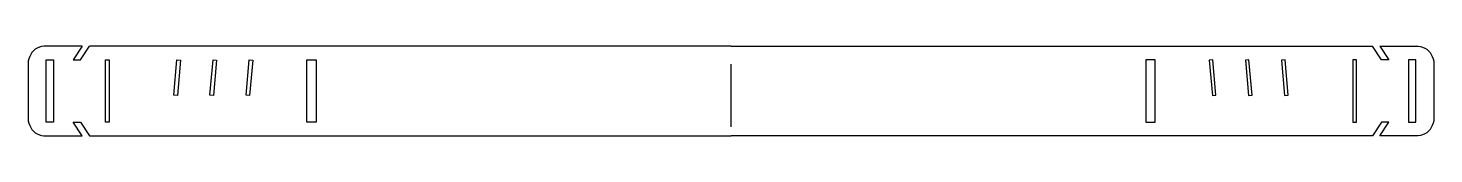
# Model space of a CAD drawing. Header units: millimetres. Extents: x -195 to 195, y 0 to 25.
import ezdxf

# ---------------------------------------------------------------- set-up
doc = ezdxf.new("R2010")
doc.units = ezdxf.units.MM
doc.layers.get('0').update_dxf_attribs({"linetype": 'CONTINUOUS'})

msp = doc.modelspace()

# ---------------------------------------------------------------- linework, layer by layer
for p, q in [((-180, 25), (-189.28, 25)), ((-180, 25), (-182.5, 21.18)), ((-180.5, 21.18), (-178, 25)), ((0, 25), (-178, 25)), ((0, 25), (178, 25)), ((180.5, 21.18), (178, 25)), ((180, 25), (182.5, 21.18)), ((180, 25), (189.28, 25)), ((-195, 20.83), (-195, 4.17)), ((-190, 3.82), (-190, 21.18)), ((-190, 21.18), (-188, 21.18)), ((-188, 21.18), (-188, 3.82)), ((-182.5, 21.18), (-180.5, 21.18)), ((-173.5, 21.18), (-172.5, 21.18)), ((-173.5, 3.82), (-173.5, 21.18)), ((-172.5, 21.18), (-172.5, 3.82)), ((-154.56, 11.33), (-153.7, 21.18)), ((-153.7, 21.18), (-152.7, 21.09)), ((-152.7, 21.09), (-153.56, 11.24)), ((-144.55, 11.33), (-143.69, 21.18)), ((-143.69, 21.18), (-142.7, 21.09)), ((-142.7, 21.09), (-143.56, 11.24)), ((-134.55, 11.33), (-133.69, 21.18)), ((-133.69, 21.18), (-132.69, 21.09)), ((-132.69, 21.09), (-133.55, 11.24)), ((-117.69, 3.82), (-117.69, 21.18)), ((-117.69, 21.18), (-115.06, 21.18)), ((-115.06, 21.18), (-115.06, 3.82)), ((0, 2.5), (0, 20)), ((115.06, 21.18), (115.06, 3.82)), ((117.69, 21.18), (115.06, 21.18)), ((117.69, 3.82), (117.69, 21.18)), ((133.69, 21.18), (132.69, 21.09)), ((132.69, 21.09), (133.55, 11.24)), ((134.55, 11.33), (133.69, 21.18)), ((143.69, 21.18), (142.7, 21.09)), ((142.7, 21.09), (143.56, 11.24)), ((144.55, 11.33), (143.69, 21.18)), ((153.7, 21.18), (152.7, 21.09)), ((152.7, 21.09), (153.56, 11.24)), ((154.56, 11.33), (153.7, 21.18)), ((173.5, 21.18), (172.5, 21.18)), ((172.5, 21.18), (172.5, 3.82)), ((173.5, 3.82), (173.5, 21.18)), ((182.5, 21.18), (180.5, 21.18)), ((190, 21.18), (188, 21.18)), ((188, 21.18), (188, 3.82)), ((190, 3.82), (190, 21.18)), ((195, 20.83), (195, 4.17)), ((-153.56, 11.24), (-154.56, 11.33)), ((-143.56, 11.24), (-144.55, 11.33)), ((-133.55, 11.24), (-134.55, 11.33)), ((133.55, 11.24), (134.55, 11.33)), ((143.56, 11.24), (144.55, 11.33)), ((153.56, 11.24), (154.56, 11.33)), ((-188, 3.82), (-190, 3.82)), ((-189.28, 0), (-180, 0)), ((-180, 0), (-182.5, 3.82)), ((-182.5, 3.82), (-180.5, 3.82)), ((-180.5, 3.82), (-178, 0)), ((-178, 0), (0, 0)), ((-172.5, 3.82), (-173.5, 3.82)), ((-115.06, 3.82), (-117.69, 3.82)), ((178, 0), (0, 0)), ((115.06, 3.82), (117.69, 3.82)), ((172.5, 3.82), (173.5, 3.82)), ((180.5, 3.82), (178, 0)), ((180, 0), (182.5, 3.82)), ((189.28, 0), (180, 0)), ((182.5, 3.82), (180.5, 3.82)), ((188, 3.82), (190, 3.82))]:
    msp.add_line(p, q)
for points in [[(-189.28, 25), (-190.17, 25), (-191.92, 25), (-194.19, 23.34), (-194.73, 21.68), (-195, 20.83)], [(189.28, 25), (190.17, 25), (191.92, 25), (194.19, 23.34), (194.73, 21.68), (195, 20.83)], [(-195, 4.17), (-194.73, 3.32), (-194.19, 1.66), (-191.92, 0), (-190.17, 0), (-189.28, 0)], [(195, 4.17), (194.73, 3.32), (194.19, 1.66), (191.92, 0), (190.17, 0), (189.28, 0)]]:
    msp.add_open_spline(points, degree=3, knots=[0, 0, 0, 0, 0.626677, 1.234771, 1.861449, 1.861449, 1.861449, 1.861449])

doc.saveas('drawing.dxf')
